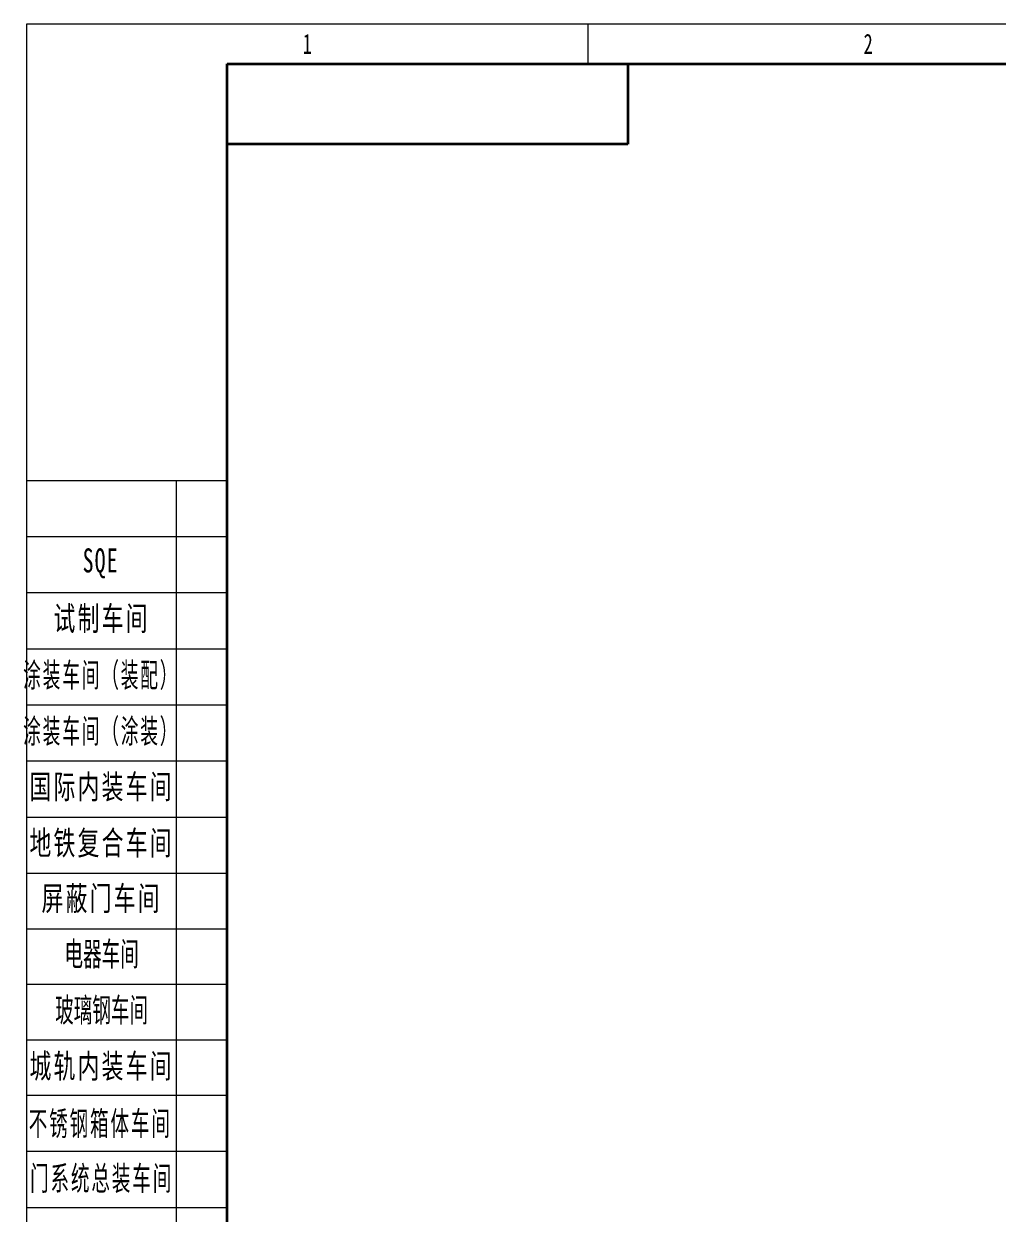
# Model space of a CAD drawing. Header units: millimetres. Extents: x -631 to 3210, y -446 to 2288.
# Drawn here: x -631.2 to -266.7, y 1842.3 to 2287.5 of the extents above; entities that cross this region are included whole.
import ezdxf
from ezdxf.enums import TextEntityAlignment as Align

# ---------------------------------------------------------------- set-up
doc = ezdxf.new("R2010")
doc.units = ezdxf.units.MM
doc.layers.get('0').update_dxf_attribs({"lineweight": 18})
for name, color, linetype, lineweight in [('尺寸线层', 3, 'Continuous', 18), ('粗实线层', 7, 'Continuous', 35), ('细实线层', 7, 'Continuous', 18)]:
    doc.layers.add(name, color=color, linetype=linetype, lineweight=lineweight)
doc.styles.add('标准', font='', dxfattribs={"width": 0.667})
doc.styles.get('标准').set_extended_font_data('宋体')

# ---------------------------------------------------------------- blocks, each defined once
blk = doc.blocks.new('*X2')
at = {"layer": '尺寸线层', "linetype": 'Continuous'}
for p, q in [((-185, 91.49), (-210, 91.49)), ((-191.37, 91.49), (-191.37, -90.21)), ((-185, 84.49), (-210, 84.49)), ((-185, 77.49), (-210, 77.49)), ((-185, 70.49), (-210, 70.49)), ((-185, 63.49), (-210, 63.49)), ((-185, 56.49), (-210, 56.49)), ((-185, 49.49), (-210, 49.49)), ((-185, 42.49), (-210, 42.49)), ((-185, 35.56), (-210, 35.56)), ((-185, 35.56), (-210, 35.56)), ((-185, 28.64), (-210, 28.64)), ((-185, 28.64), (-210, 28.64)), ((-185, 21.71), (-210, 21.71)), ((-185, 21.71), (-210, 21.71)), ((-185, 14.79), (-210, 14.79)), ((-185, 7.79), (-210, 7.79)), ((-185, 0.79), (-210, 0.79))]:
    blk.add_line(p, q, dxfattribs=at)
at = {"layer": '粗实线层'}
for p, q in [((-185, -143.5), (-185, 143.5)), ((-185, 143.5), (205, 143.5)), ((-135, 143.5), (-135, 133.5)), ((-135, 133.5), (-185, 133.5))]:
    blk.add_line(p, q, dxfattribs=at)
at = {"layer": '细实线层'}
for p, q in [((-210, -148.5), (-210, 148.5)), ((-210, 148.5), (210, 148.5)), ((-140, 148.5), (-140, 143.5))]:
    blk.add_line(p, q, dxfattribs=at)
at = {"layer": '尺寸线层', "linetype": 'Continuous', "char_height": 3, "attachment_point": 5, "style": '标准'}
for s, insert, width, line_spacing_factor in [('\\T1.1;\\W0.667;SQE', (-200.8, 81.17), 31.0587, 0.47619), ('\\T1.1;\\W0.667;试制车间', (-200.68, 74.14), 31.0587, 0.57381), ('\\T1.1;\\W0.54149;涂装车间（装配）', (-200.73, 67.06), 27.5396, 0.574243), ('\\T1.1;\\W0.54149;涂装车间（涂装）', (-200.73, 60.06), 27.5396, 0.574243), ('\\T1.1;\\W0.667;国际内装车间', (-200.68, 53.14), 31.0587, 0.561905), ('\\T1.1;\\W0.667;地铁复合车间', (-200.68, 46.14), 31.0587, 0.561905), ('\\T1.1;\\W0.667;屏蔽门车间', (-200.68, 39.21), 31.0587, 0.561905), ('\\W1;{\\W0.567;\\T1;电器车间}', (-200.68, 32.29), 37.2629, 0.561905), ('\\W1;{\\W0.567;\\T1;玻璃钢车间}', (-200.68, 25.29), 37.2629, 0.564286), ('\\T1.1;城轨内装车间', (-200.68, 18.29), 18.6315, 1.15057), ('\\T1.1;{\\W0.567;不锈钢箱体车间}', (-200.85, 11.13), 18.6315, 1.15057), ('\\T1.1;{\\W0.567;门系统总装车间}', (-200.68, 4.29), 18.6315, 1.15057)]:
    blk.add_mtext(s, dxfattribs=dict(at, insert=insert, width=width, line_spacing_factor=line_spacing_factor))
at = {"layer": '尺寸线层', "style": '标准'}
for tag, height, width, p in [('T1', 2.5, 0.667, (-175, 146)), ('T2', 2.5, 0.667, (-105, 146)), ('T3', 2.5, 0.667, (-35, 146)), ('T4', 2.5, 0.667, (35, 146)), ('T5', 2.5, 0.667, (105, 146)), ('T6', 2.5, 0.667, (175, 146)), ('R1', 2.5, 0.667, (207.5, 111.38)), ('SQE', 3.5, 0.667, (-188.18, 80.99)), ('试制车间', 3.5, 0.28375, (-188.18, 73.99)), ('涂装车间（装配）', 3.5, 0.147264, (-188.18, 66.99)), ('涂装车间（涂装）', 3.5, 0.147264, (-188.18, 59.99)), ('国际内装车间', 3.5, 0.189302, (-188.18, 52.99)), ('地铁复合车间', 3.5, 0.186278, (-188.18, 46.02)), ('屏蔽门车间', 3.5, 0.225254, (-188.18, 39.14)), ('R2', 2.5, 0.667, (207.5, 37.12)), ('电器车间', 3.5, 0.292284, (-188.18, 32.21)), ('玻璃钢车间', 3.5, 0.225603, (-188.18, 25.29)), ('城轨内装车间', 3.5, 0.186278, (-188.18, 18.29)), ('不锈钢箱体车间', 3.5, 0.15932, (-188.18, 11.29)), ('门系统总装车间', 3.5, 0.161527, (-188.18, 4.29)), ('座椅厨房车间', 3.5, 0.186516, (-188.18, -2.71)), ('碳钢车间', 3.5, 0.28375, (-188.18, -9.71)), ('铝不锈钢车间', 3.5, 0.186397, (-188.18, -16.71)), ('风挡车间', 3.5, 0.284026, (-188.18, -23.71)), ('风道车间', 3.5, 0.284026, (-188.18, -30.71)), ('动车内装车间', 3.5, 0.186397, (-188.18, -37.71)), ('R3', 2.5, 0.667, (207.5, -37.12)), ('采购部', 3.5, 0.378308, (-188.18, -44.71)), ('检修服务部', 3.5, 0.223014, (-188.18, -51.71)), ('品管部', 3.5, 0.389426, (-188.18, -58.71)), ('生产保障部', 3.5, 0.223356, (-188.18, -65.71)), ('工业化部', 3.5, 0.281557, (-188.18, -72.71)), ('研发部', 3.5, 0.3788, (-188.18, -79.71)), ('旧底图总号', 3, 0.667, (-197.5, -100.5)), ('R4', 2.5, 0.667, (207.5, -111.38)), ('底图总号', 3, 0.667, (-197.5, -113.5)), ('签字', 3, 0.667, (-197.5, -126.5)), ('日期', 3, 0.667, (-197.5, -139.5)), ('B1', 2.5, 0.667, (-175, -146)), ('B2', 2.5, 0.667, (-105, -146)), ('B3', 2.5, 0.667, (-35, -146)), ('B4', 2.5, 0.667, (35, -146)), ('B5', 2.5, 0.667, (105, -146)), ('B6', 2.5, 0.667, (175, -146))]:
    blk.add_attdef(tag, text='', height=height, dxfattribs=dict(at, width=width)).set_placement(p, align=Align.MIDDLE_CENTER)
at = {"layer": '尺寸线层', "style": '标准', "width": 0.667}
blk.add_attdef('图号', text='', height=5.33, rotation=180, dxfattribs=at).set_placement((-160, 138.5), align=Align.MIDDLE_CENTER)

msp = doc.modelspace()

# ---------------------------------------------------------------- block references
ref = msp.add_blockref('*X2', (0, 1842), dxfattribs=dict(xscale=3, yscale=3, zscale=3))
ref.add_attrib('T1', '1', dxfattribs={"layer": '尺寸线层', "height": 7.5, "style": '标准', "width": 0.667}).set_placement((-525, 2280), align=Align.MIDDLE_CENTER)
ref.add_attrib('T2', '2', dxfattribs={"layer": '尺寸线层', "height": 7.5, "style": '标准', "width": 0.667}).set_placement((-315, 2280), align=Align.MIDDLE_CENTER)

doc.saveas('drawing.dxf')
